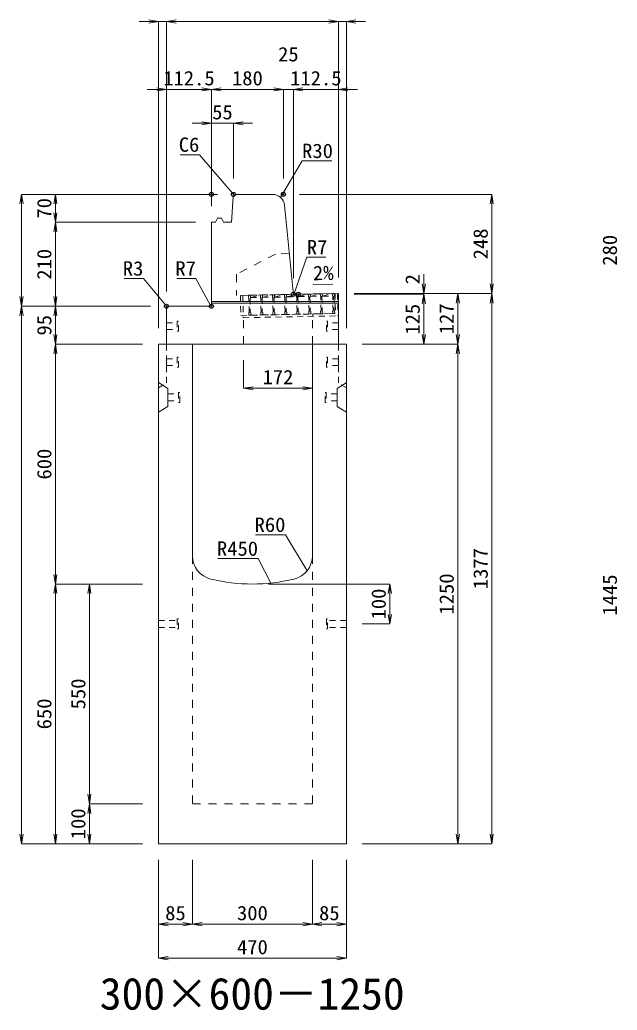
# Model space of a CAD drawing. Units: millimetres at full size; some dimension numbers follow another scale. Extents: x -18734 to 51600, y -18820 to 17820.
# Drawn here: x 10818 to 12313, y -15386 to -12908 of the extents above; entities that cross this region are included whole.
import ezdxf
from ezdxf.enums import TextEntityAlignment as Align

# ---------------------------------------------------------------- set-up
doc = ezdxf.new("R2010")
doc.units = ezdxf.units.MM
doc.header["$LTSCALE"] = 20
doc.header["$PDMODE"] = 32
doc.header["$PDSIZE"] = 10
doc.linetypes.add('USER1', pattern=[2, 1, -1])
doc.linetypes.add('USER2', pattern=[1.35, 0.75, -0.6])
for name, color, linetype, lineweight in [('インサート', 3, 'USER2', 9), ('グレーチング', 7, 'USER2', 5), ('受枠', 3, 'USER2', 9), ('寸法線', 7, 'Continuous', 13), ('引出線', 4, 'Continuous', 13), ('本体', 2, 'Continuous', 13), ('目地', 132, 'Continuous', 5)]:
    doc.layers.add(name, color=color, linetype=linetype, lineweight=lineweight)
doc.layers.add('作業エリア', color=11, linetype='Continuous')
doc.layers.add('文字', color=7, linetype='Continuous')
doc.styles.add('ＭＳ 明朝', font='')
doc.styles.get('ＭＳ 明朝').set_extended_font_data('MS Mincho')

# ---------------------------------------------------------------- blocks, each defined once
blk = doc.blocks.new('open_arrow')
at = {"color": 0, "linetype": 'Continuous', "lineweight": -2}
blk.add_lwpolyline([(7.5, 1.25), (0, 0), (7.5, -1.25)], dxfattribs=at)

msp = doc.modelspace()

# ---------------------------------------------------------------- linework, layer by layer
at = {"layer": 'インサート'}
for p, q in [((11185, -13666.5), (11212, -13666.5)), ((11185, -13666.5), (11185, -13683.5)), ((11215, -13662.5), (11212, -13662.5)), ((11212, -13662.5), (11212, -13687.5)), ((11215, -13687.5), (11215, -13662.5)), ((11585, -13662.5), (11588, -13662.5)), ((11585, -13687.5), (11585, -13662.5)), ((11588, -13662.5), (11588, -13687.5)), ((11615, -13666.5), (11588, -13666.5)), ((11615, -13666.5), (11615, -13683.5)), ((11185, -13683.5), (11212, -13683.5)), ((11212, -13687.5), (11215, -13687.5)), ((11588, -13687.5), (11585, -13687.5)), ((11615, -13683.5), (11588, -13683.5)), ((11215, -13752.5), (11212, -13752.5)), ((11212, -13752.5), (11212, -13777.5)), ((11215, -13777.5), (11215, -13752.5)), ((11585, -13752.5), (11588, -13752.5)), ((11585, -13777.5), (11585, -13752.5)), ((11588, -13752.5), (11588, -13777.5)), ((11185, -13756.5), (11212, -13756.5)), ((11185, -13756.5), (11185, -13773.5)), ((11185, -13773.5), (11212, -13773.5)), ((11212, -13777.5), (11215, -13777.5)), ((11588, -13777.5), (11585, -13777.5)), ((11615, -13756.5), (11588, -13756.5)), ((11615, -13773.5), (11588, -13773.5)), ((11615, -13756.5), (11615, -13773.5)), ((11188.2, -13844.5), (11215.2, -13844.5)), ((11188.2, -13844.5), (11188.2, -13861.5)), ((11218.2, -13840.5), (11215.2, -13840.5)), ((11215.2, -13840.5), (11215.2, -13865.5)), ((11218.2, -13865.5), (11218.2, -13840.5)), ((11581.8, -13840.5), (11584.8, -13840.5)), ((11581.8, -13865.5), (11581.8, -13840.5)), ((11584.8, -13840.5), (11584.8, -13865.5)), ((11611.8, -13844.5), (11584.8, -13844.5)), ((11611.8, -13844.5), (11611.8, -13861.5)), ((11188.2, -13861.5), (11215.2, -13861.5)), ((11215.2, -13865.5), (11218.2, -13865.5)), ((11584.8, -13865.5), (11581.8, -13865.5)), ((11611.8, -13861.5), (11584.8, -13861.5)), ((11165, -14411.5), (11212, -14411.5)), ((11165, -14411.5), (11165, -14428.5)), ((11215, -14407.5), (11212, -14407.5)), ((11212, -14407.5), (11212, -14432.5)), ((11215, -14432.5), (11215, -14407.5)), ((11588, -14407.5), (11585, -14407.5)), ((11585, -14407.5), (11585, -14432.5)), ((11588, -14432.5), (11588, -14407.5)), ((11635, -14411.5), (11588, -14411.5)), ((11635, -14428.5), (11635, -14411.5)), ((11165, -14428.5), (11212, -14428.5)), ((11212, -14432.5), (11215, -14432.5)), ((11585, -14432.5), (11588, -14432.5)), ((11635, -14428.5), (11588, -14428.5))]:
    msp.add_line(p, q, dxfattribs=at)
at = {"layer": 'グレーチング'}
for p, q in [((11389.92, -13597.5), (11604.88, -13593.2)), ((11395.04, -13603.4), (11419.92, -13596.9)), ((11395.04, -13603.4), (11420.04, -13602.9)), ((11425.04, -13602.8), (11449.91, -13596.3)), ((11425.04, -13602.8), (11450.03, -13602.3)), ((11455.03, -13602.2), (11479.91, -13595.7)), ((11455.03, -13602.2), (11480.03, -13601.7)), ((11485.03, -13601.6), (11509.9, -13595.1)), ((11485.03, -13601.6), (11510.02, -13601.1)), ((11515.02, -13601), (11539.89, -13594.5)), ((11515.02, -13601), (11540.01, -13600.5)), ((11545.01, -13600.4), (11569.89, -13593.9)), ((11545.01, -13600.4), (11570.01, -13599.9)), ((11575.01, -13599.8), (11599.88, -13593.3)), ((11575.01, -13599.8), (11600, -13599.3)), ((11390.92, -13647.49), (11605.88, -13643.19))]:
    msp.add_line(p, q, dxfattribs=at)
for points in [[(11389.92, -13597.5), (11394.92, -13597.4), (11395.04, -13603.4), (11394.06, -13604.42), (11394.78, -13640.41), (11395.8, -13641.39), (11395.92, -13647.39), (11390.92, -13647.49), (11390.8, -13641.49), (11391.78, -13640.47), (11391.06, -13604.48), (11390.04, -13603.5)], [(11419.92, -13596.9), (11424.92, -13596.8), (11425.04, -13602.8), (11424.06, -13603.82), (11424.78, -13639.81), (11425.8, -13640.79), (11425.92, -13646.79), (11420.92, -13646.89), (11420.8, -13640.89), (11421.78, -13639.87), (11421.06, -13603.88), (11420.04, -13602.9)], [(11449.91, -13596.3), (11454.91, -13596.2), (11455.03, -13602.2), (11454.05, -13603.22), (11454.77, -13639.21), (11455.79, -13640.19), (11455.91, -13646.19), (11450.91, -13646.29), (11450.79, -13640.29), (11451.77, -13639.27), (11451.05, -13603.28), (11450.03, -13602.3)], [(11479.91, -13595.7), (11484.91, -13595.6), (11485.03, -13601.6), (11484.05, -13602.62), (11484.77, -13638.61), (11485.79, -13639.59), (11485.91, -13645.59), (11480.91, -13645.69), (11480.79, -13639.69), (11481.77, -13638.67), (11481.05, -13602.68), (11480.03, -13601.7)], [(11509.9, -13595.1), (11514.9, -13595), (11515.02, -13601), (11514.04, -13602.02), (11514.76, -13638.01), (11515.78, -13638.99), (11515.9, -13644.99), (11510.9, -13645.09), (11510.78, -13639.09), (11511.76, -13638.07), (11511.04, -13602.08), (11510.02, -13601.1)], [(11539.89, -13594.5), (11544.89, -13594.4), (11545.01, -13600.4), (11544.03, -13601.42), (11544.75, -13637.41), (11545.77, -13638.39), (11545.89, -13644.39), (11540.89, -13644.49), (11540.77, -13638.49), (11541.75, -13637.47), (11541.03, -13601.48), (11540.01, -13600.5)], [(11569.89, -13593.9), (11574.89, -13593.8), (11575.01, -13599.8), (11574.03, -13600.82), (11574.75, -13636.81), (11575.77, -13637.79), (11575.89, -13643.79), (11570.89, -13643.89), (11570.77, -13637.89), (11571.75, -13636.87), (11571.03, -13600.88), (11570.01, -13599.9)], [(11599.88, -13593.3), (11604.88, -13593.2), (11605, -13599.2), (11604.02, -13600.22), (11604.74, -13636.21), (11605.76, -13637.19), (11605.88, -13643.19), (11600.88, -13643.29), (11600.76, -13637.29), (11601.74, -13636.27), (11601.02, -13600.28), (11600, -13599.3)]]:
    msp.add_lwpolyline(points, close=True, dxfattribs=at)
at = {"layer": '作業エリア'}
for p in [(11297.5, -13345), (11352.5, -13345), (11477.5, -13345), (11502.5, -13595), (11515, -13595), (11185, -13625), (11297.5, -13625)]:
    msp.add_point(p, dxfattribs=at)
at = {"layer": '受枠'}
for p, q in [((11369.93, -13597.9), (11612.88, -13593.04)), ((11369.93, -13597.9), (11370.93, -13647.89)), ((11375.93, -13597.78), (11377.05, -13653.77)), ((11606.88, -13593.16), (11607.88, -13643.15)), ((11612.88, -13593.04), (11614, -13649.03)), ((11370.93, -13647.89), (11607.88, -13643.15)), ((11377.05, -13653.77), (11614, -13649.03)), ((11550.89, -13644.29), (11551.01, -13650.29))]:
    msp.add_line(p, q, dxfattribs=at)
at = {"layer": '寸法線'}
for p, q in [((11233, -12912.31), (11117, -12912.31)), ((11165, -13680), (11165, -12912.31)), ((11185, -12912.31), (11615, -12912.31)), ((11185, -13588), (11185, -12912.31)), ((11185, -13588), (11185, -12912.31)), ((11567, -12912.31), (11683, -12912.31)), ((11615, -13553), (11615, -12912.31)), ((11615, -13553), (11615, -12912.31)), ((11635, -13680), (11635, -12912.31)), ((11137, -13082.31), (11297.5, -13082.31)), ((11185, -13588), (11185, -13082.31)), ((11297.5, -13082.31), (11477.5, -13082.31)), ((11297.5, -13375), (11297.5, -13082.31)), ((11297.5, -13375), (11297.5, -13082.31)), ((11429.5, -13082.31), (11550.5, -13082.31)), ((11477.5, -13305), (11477.5, -13082.31)), ((11477.5, -13305), (11477.5, -13082.31)), ((11502.5, -13555), (11502.5, -13082.31)), ((11502.5, -13082.31), (11663, -13082.31)), ((11502.5, -13555), (11502.5, -13082.31)), ((11615, -13553), (11615, -13082.31)), ((11249.5, -13167.31), (11400.5, -13167.31)), ((11297.5, -13375), (11297.5, -13167.31)), ((11352.5, -13305), (11352.5, -13167.31)), ((10822.06, -13625), (10822.06, -13345)), ((11312.5, -13345), (10822.06, -13345)), ((10907.06, -13415), (10907.06, -13345)), ((11312.5, -13345), (10907.06, -13345)), ((11517.5, -13345), (11998.78, -13345)), ((11998.78, -13593), (11998.78, -13345)), ((10907.06, -13625), (10907.06, -13415)), ((11257.5, -13415), (10907.06, -13415)), ((11257.5, -13415), (10907.06, -13415)), ((11828.78, -13643), (11828.78, -13545)), ((11655, -13593), (11998.78, -13593)), ((11655, -13593), (11913.78, -13593)), ((11655, -13593), (11828.78, -13593)), ((11655, -13593), (11998.78, -13593)), ((11655, -13595), (11828.78, -13595)), ((11655, -13595), (11828.78, -13595)), ((11828.78, -13720), (11828.78, -13595)), ((11913.78, -13720), (11913.78, -13593)), ((11998.78, -13593), (11998.78, -14970)), ((10822.06, -14970), (10822.06, -13625)), ((11145, -13625), (10822.06, -13625)), ((11145, -13625), (10822.06, -13625)), ((10907.06, -13720), (10907.06, -13625)), ((11145, -13625), (10907.06, -13625)), ((11145, -13625), (10907.06, -13625)), ((10907.06, -13720), (10907.06, -14320)), ((11125, -13720), (10907.06, -13720)), ((11125, -13720), (10907.06, -13720)), ((11675, -13720), (11913.78, -13720)), ((11675, -13720), (11913.78, -13720)), ((11675, -13720), (11828.78, -13720)), ((11913.78, -13720), (11913.78, -14970)), ((11378, -13760), (11378, -13830.23)), ((11378, -13830.23), (11550, -13830.23)), ((11125, -14320), (10907.06, -14320)), ((10907.06, -14970), (10907.06, -14320)), ((11125, -14320), (10907.06, -14320)), ((10992.06, -14320), (10992.06, -14870)), ((11125, -14320), (10992.06, -14320)), ((11440, -14320), (11743.78, -14320)), ((11743.78, -14320), (11743.78, -14420)), ((11675, -14420), (11743.78, -14420)), ((11125, -14870), (10992.06, -14870)), ((10992.06, -14870), (10992.06, -14970)), ((11125, -14870), (10992.06, -14870)), ((11125, -14970), (10822.06, -14970)), ((11125, -14970), (10907.06, -14970)), ((11125, -14970), (10992.06, -14970)), ((11675, -14970), (11913.78, -14970)), ((11675, -14970), (11998.78, -14970)), ((11165, -15010), (11165, -15171.16)), ((11165, -15010), (11165, -15256.16)), ((11250, -15010), (11250, -15171.16)), ((11250, -15010), (11250, -15171.16)), ((11550, -15010), (11550, -15171.16)), ((11550, -15010), (11550, -15171.16)), ((11635, -15010), (11635, -15171.16)), ((11635, -15010), (11635, -15256.16)), ((11165, -15171.16), (11250, -15171.16)), ((11250, -15171.16), (11550, -15171.16)), ((11550, -15171.16), (11635, -15171.16)), ((11165, -15256.16), (11635, -15256.16))]:
    msp.add_line(p, q, dxfattribs=at)
at = {"layer": '引出線'}
for points in [[(11355.29, -13347.99), (11267.27, -13245.82), (11218.92, -13245.82)], [(11470.48, -13352.76), (11524.33, -13261.36), (11599, -13261.36)], [(11504.14, -13593.19), (11536.08, -13502.42), (11584.01, -13502.42)], [(11185.88, -13625.88), (11127.15, -13555.51), (11079.43, -13555.51)], [(11295.45, -13622.95), (11258.75, -13555.51), (11210.82, -13555.51)], [(11552.12, -13570.88), (11600.83, -13569.9), (11552.08, -13570.88)], [(11537.07, -14286.68), (11482.66, -14196.79), (11407.98, -14196.79)], [(11446.44, -14317.6), (11414.22, -14256.45), (11313.21, -14256.45)]]:
    msp.add_lwpolyline(points, dxfattribs=at)
at = {"layer": '本体'}
for p, q in [((11347.5, -13415), (11352.07, -13350.98)), ((11352.07, -13350.98), (11358.5, -13345)), ((11358.5, -13345), (11450.35, -13345)), ((11480.2, -13372.01), (11501.87, -13588.7)), ((11307.5, -13415), (11312.5, -13405)), ((11312.5, -13405), (11322.5, -13405)), ((11322.5, -13405), (11327.5, -13415)), ((11297.5, -13415), (11297.5, -13618)), ((11297.5, -13415), (11307.5, -13415)), ((11327.5, -13415), (11347.5, -13415)), ((11515, -13595), (11508.83, -13595)), ((11615, -13593), (11515, -13595)), ((11615, -13593), (11615, -13720)), ((11185, -13628), (11185, -13720)), ((11290.5, -13625), (11188, -13625)), ((11165, -13720), (11165, -14970)), ((11165, -13720), (11250, -13720)), ((11185, -13720), (11615, -13720)), ((11250, -13720), (11250, -14249.47)), ((11550, -13720), (11635, -13720)), ((11550, -13720), (11550, -14249.47)), ((11635, -13720), (11635, -14970)), ((11165, -14970), (11635, -14970))]:
    msp.add_line(p, q, dxfattribs=at)
at = {"layer": '本体', "linetype": 'USER1'}
for p, q in [((11457.5, -13495), (11360.5, -13545)), ((11492.2, -13492), (11457.5, -13495)), ((11360.5, -13545), (11360.5, -13598.09)), ((11515, -13595), (11360.5, -13598.09)), ((11378, -13720), (11378, -13647.75)), ((11550, -13720), (11550, -13644.31))]:
    msp.add_line(p, q, dxfattribs=at)
at = {"layer": '本体', "linetype": 'USER2', "lineweight": 9}
for p, q in [((11185, -13817), (11185, -13720)), ((11615, -13817), (11615, -13720)), ((11165, -13829.5), (11185, -13817)), ((11635, -13829.5), (11615, -13817))]:
    msp.add_line(p, q, dxfattribs=at)
at = {"layer": '本体', "lineweight": 9}
for p, q in [((11165, -13816), (11188.2, -13830.5)), ((11634.58, -13816.26), (11611.8, -13830.5)), ((11188.2, -13830.5), (11188.2, -13875.5)), ((11611.8, -13830.5), (11611.8, -13875.5)), ((11188.2, -13875.5), (11165, -13890)), ((11611.8, -13875.5), (11635, -13890))]:
    msp.add_line(p, q, dxfattribs=at)
at = {"layer": '本体', "linetype": 'USER1', "lineweight": 15}
for p, q in [((11250, -14249.47), (11250, -14870)), ((11550, -14249.47), (11550, -14870)), ((11250, -14870), (11550, -14870))]:
    msp.add_line(p, q, dxfattribs=at)
at = {"layer": '本体'}
for centre, radius, start, end in [((11450.35, -13375), 30, 5.71059, 90), ((11508.83, -13588), 7, 185.71059, 270), ((11188, -13628), 3, 90, 180), ((11290.5, -13618), 7, 270, 0), ((11310, -14249.47), 60, 180, 256.65764), ((11490, -14249.47), 60, 283.34236, 0), ((11400, -13870), 450, 256.65764, 283.34236)]:
    msp.add_arc(centre, radius, start, end, dxfattribs=at)
at = {"layer": '目地'}
for p, q in [((11615, -13613), (11297.5, -13613)), ((11615, -13617), (11297.5, -13617))]:
    msp.add_line(p, q, dxfattribs=at)

# ---------------------------------------------------------------- block references
at = {"layer": '寸法線', "xscale": 3.2, "yscale": 3.2}
for p, rotation in [((11165, -12912.31), 180), ((11615, -12912.31), 180), ((11615, -12912.31), 180), ((11185, -13082.31), 180), ((11297.5, -13082.31), 180), ((11477.5, -13082.31), 180), ((11477.5, -13082.31), 180), ((11297.5, -13167.31), 180), ((10822.06, -13345), 270), ((10907.06, -13345), 270), ((11998.78, -13345), 270), ((10907.06, -13415), 90), ((10907.06, -13415), 270), ((11828.78, -13593), 90), ((11998.78, -13593), 90), ((10822.06, -13625), 90), ((10907.06, -13625), 90), ((11828.78, -13595), 270), ((11828.78, -13595), 270), ((11913.78, -13593), 270), ((11998.78, -13593), 270), ((10822.06, -13625), 270), ((10907.06, -13625), 270), ((10907.06, -13720), 90), ((11828.78, -13720), 90), ((11913.78, -13720), 90), ((10907.06, -13720), 270), ((11913.78, -13720), 270), ((11550, -13830.23), 180), ((10907.06, -14320), 90), ((10907.06, -14320), 270), ((10992.06, -14320), 270), ((11743.78, -14320), 270), ((11743.78, -14420), 90), ((10992.06, -14870), 90), ((10992.06, -14870), 270), ((10822.06, -14970), 90), ((10907.06, -14970), 90), ((10992.06, -14970), 90), ((11913.78, -14970), 90), ((11998.78, -14970), 90), ((11250, -15171.16), 180), ((11550, -15171.16), 180), ((11635, -15171.16), 180), ((11635, -15256.16), 180)]:
    msp.add_blockref('open_arrow', p, dxfattribs=dict(at, rotation=rotation))
for p in [(11185, -12912.31), (11185, -12912.31), (11635, -12912.31), (11297.5, -13082.31), (11502.5, -13082.31), (11502.5, -13082.31), (11615, -13082.31), (11352.5, -13167.31), (11378, -13830.23), (11165, -15171.16), (11250, -15171.16), (11550, -15171.16), (11165, -15256.16)]:
    msp.add_blockref('open_arrow', p, dxfattribs=at)
at = {"layer": '引出線', "xscale": 0.0533, "yscale": 0.0533}
for p, rotation in [((11355.29, -13347.99), 130.7), ((11470.48, -13352.76), 59.5), ((11552.12, -13570.88), 1.1), ((11504.14, -13593.19), 70.6), ((11185.88, -13625.88), 129.8), ((11295.45, -13622.95), 118.6), ((11537.07, -14286.68), 121.2), ((11446.44, -14317.6), 117.8)]:
    msp.add_blockref('open_arrow', p, dxfattribs=dict(at, rotation=rotation))

# ---------------------------------------------------------------- texts
at = {"layer": '寸法線', "style": 'ＭＳ 明朝', "width": 1.05}
for s, p in [('25', (11490, -12994.31)), ('112.5', (11241.25, -13054.31)), ('180', (11387.5, -13054.31)), ('112.5', (11558.75, -13054.31)), ('55', (11325, -13139.31)), ('172', (11464, -13802.23)), ('85', (11207.5, -15143.16)), ('300', (11400, -15143.16)), ('85', (11592.5, -15143.16)), ('470', (11400, -15228.16))]:
    msp.add_text(s, height=36.03, dxfattribs=at).set_placement(p, align=Align.MIDDLE_CENTER)
for s, p in [('70', (10879.06, -13380)), ('248', (11970.78, -13469)), ('280', (12294.06, -13485)), ('210', (10879.06, -13520)), ('2', (11800.78, -13557.41)), ('125', (11800.78, -13657.5)), ('127', (11885.78, -13656.5)), ('95', (10879.06, -13672.5)), ('600', (10879.06, -14020)), ('1377', (11970.78, -14281.5)), ('1250', (11885.78, -14345)), ('1445', (12294.06, -14347.5)), ('100', (11715.78, -14370)), ('550', (10964.06, -14595)), ('650', (10879.06, -14645)), ('100', (10964.06, -14920))]:
    msp.add_text(s, height=36.03, rotation=90, dxfattribs=at).set_placement(p, align=Align.MIDDLE_CENTER)
at = {"layer": '引出線', "style": 'ＭＳ 明朝', "width": 1.05}
for s, p in [('C6', (11267.27, -13202.62)), ('R3', (11127.15, -13512.31)), ('R7', (11258.75, -13512.31)), ('R60', (11482.66, -14153.59)), ('R450', (11414.22, -14213.25))]:
    msp.add_text(s, height=36.03, dxfattribs=at).set_placement(p, align=Align.TOP_RIGHT)
for s, p in [('R30', (11524.33, -13218.16)), ('R7', (11536.08, -13459.22))]:
    msp.add_text(s, height=36.03, dxfattribs=at).set_placement(p, align=Align.TOP_LEFT)
msp.add_text('2%', height=36.03, rotation=1.146, dxfattribs=at).set_placement((11551.15, -13523.98), align=Align.TOP_LEFT)
at = {"layer": '文字', "style": 'ＭＳ 明朝'}
msp.add_text('300×600－1250', height=80.06, dxfattribs=at).set_placement((11399.52, -15344.97), align=Align.MIDDLE_CENTER)

doc.saveas('drawing.dxf')
